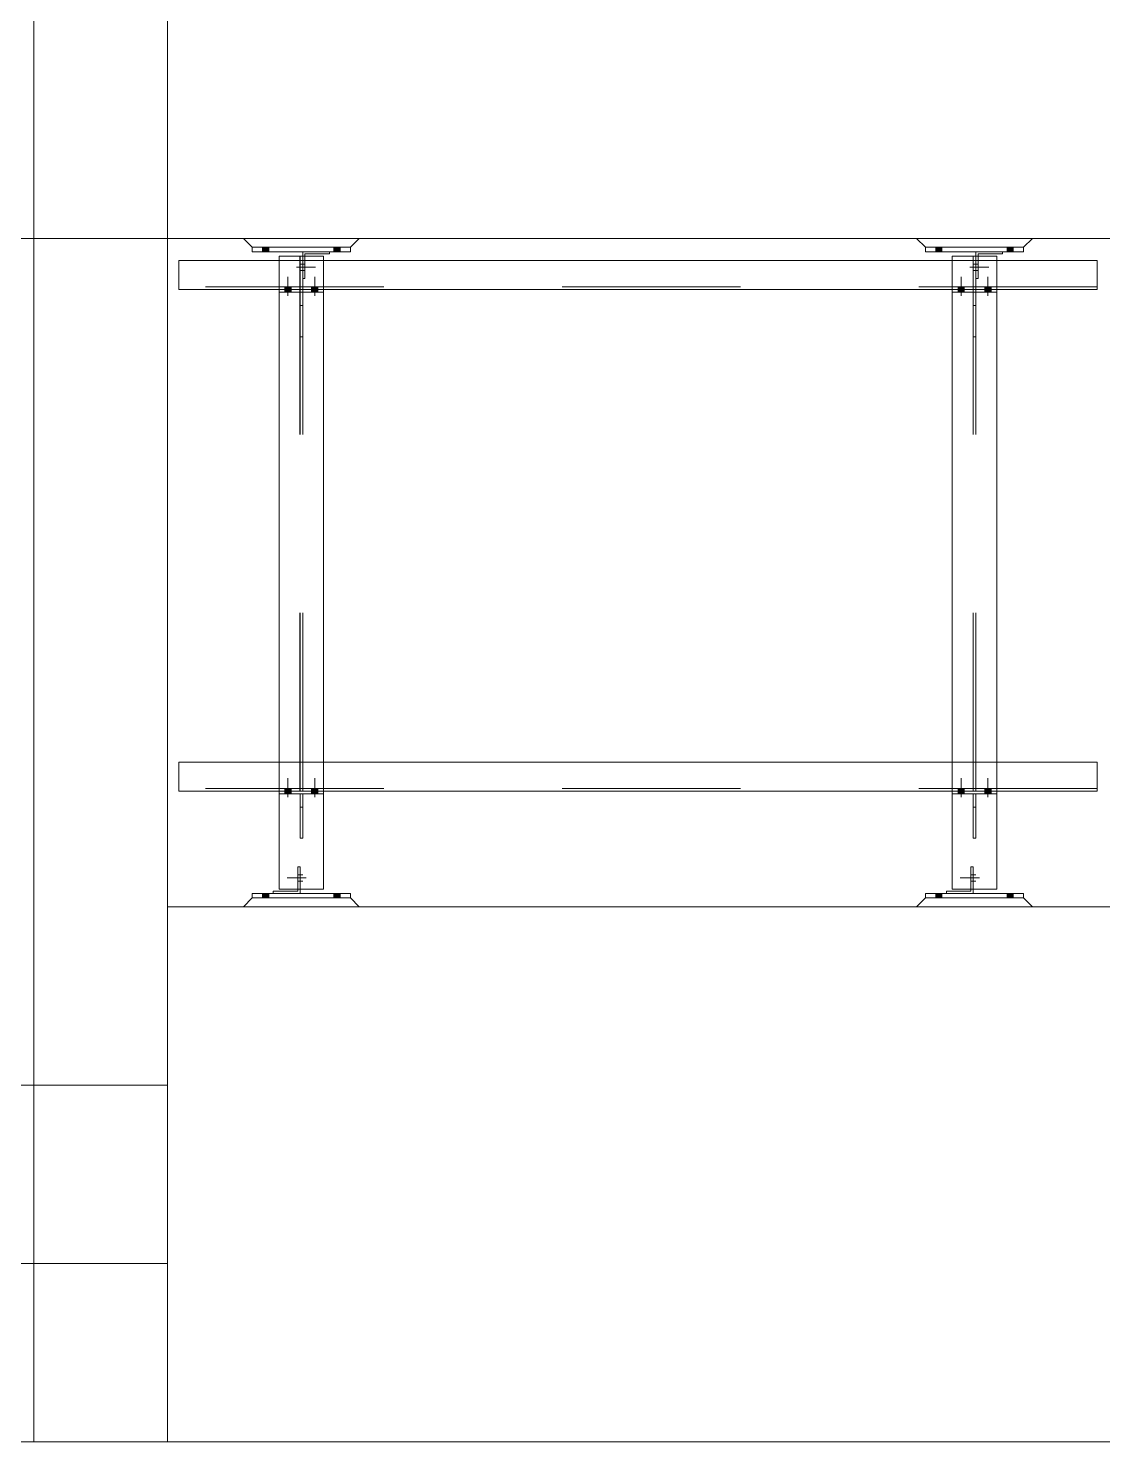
# Model space of a CAD drawing. Header units: millimetres. Extents: x 652937 to 1670132, y 1473552 to 2851037.
# Drawn here: x 663468.636 to 663471.046, y 1524530.22 to 1524533.392 of the extents above; entities that cross this region are included whole.
import ezdxf

# ---------------------------------------------------------------- set-up
doc = ezdxf.new("R2010")
doc.units = ezdxf.units.MM
for name, pattern in [('XKITLINE00', [0]), ('XKITLINE01', [4, 1, -1, 1, -1]), ('XKITLINE02', [4, 2, -2])]:
    doc.linetypes.add(name, pattern=pattern)
for name, color, linetype, lineweight in [('Bolt', 7, 'Continuous', 0), ('Part', 7, 'Continuous', 0), ('S-GRID', 7, 'Continuous', 9)]:
    doc.layers.add(name, color=color, linetype=linetype, lineweight=lineweight)

# ---------------------------------------------------------------- blocks, each defined once
blk = doc.blocks.new('*A18762946')
at = {"layer": 'S-GRID', "color": 7, "linetype": 'XKITLINE01', "lineweight": 0}
blk.add_line((-21.862873, 30.9), (90.947689, 30.9), dxfattribs=at)
blk = doc.blocks.new('*A19222992')
at = {"layer": 'Part', "color": 7, "linetype": 'XKITLINE02', "lineweight": 0}
for p, q in [((39.851927, 36.9), (39.852314, 36.9)), ((39.851927, 30.9), (39.851927, 36.9)), ((39.851927, 36.9), (39.852314, 36.9)), ((39.852314, 30.9), (39.851927, 30.9)), ((39.851927, 30.9), (39.852314, 30.9))]:
    blk.add_line(p, q, dxfattribs=at)
at = {"layer": 'Part', "color": 7, "linetype": 'XKITLINE00', "lineweight": 0}
for p, q in [((39.852314, 36.9), (74.247682, 36.9)), ((39.852314, 36.9), (39.852314, 30.9)), ((74.247682, 30.9), (39.852314, 30.9))]:
    blk.add_line(p, q, dxfattribs=at)
blk = doc.blocks.new('*A19313001')
at = {"layer": 'Part', "color": 7, "linetype": 'XKITLINE02', "lineweight": 0}
for p, q in [((38.351849, 47.4), (38.351849, 44.4)), ((38.352314, 47.4), (38.351849, 47.4)), ((38.351849, 47.4), (38.352314, 47.4)), ((39.851849, 30.9), (39.851849, 47.4)), ((38.351849, 32.9), (38.351849, 30.9)), ((38.352314, 30.9), (38.351849, 30.9)), ((38.351849, 30.9), (38.352314, 30.9))]:
    blk.add_line(p, q, dxfattribs=at)
at = {"layer": 'Part', "color": 7, "linetype": 'XKITLINE00', "lineweight": 0}
for p, q in [((38.352314, 47.4), (39.852314, 47.4)), ((38.352314, 30.9), (38.352314, 47.4)), ((39.852314, 47.4), (39.852314, 30.9)), ((38.351849, 44.4), (38.351849, 32.9)), ((39.852314, 30.9), (38.352314, 30.9))]:
    blk.add_line(p, q, dxfattribs=at)
blk = doc.blocks.new('*A19883058')
at = {"layer": 'Part', "color": 7, "linetype": 'XKITLINE02', "lineweight": 0}
blk.add_line((-6.777703, 30.9), (74.747293, 30.9), dxfattribs=at)
blk = doc.blocks.new('*A19893059')
at = {"layer": 'Part', "color": 7, "linetype": 'XKITLINE00', "lineweight": 0}
blk.add_line((74.247682, 30.9), (-6.027334, 30.9), dxfattribs=at)
blk = doc.blocks.new('*A20363106')
at = {"layer": 'Part', "color": 7, "linetype": 'XKITLINE00', "lineweight": 0}
for p, q in [((39.852314, 32.9), (-6.027334, 32.9)), ((39.852314, 32.9), (39.852314, 30.9)), ((39.852314, 30.9), (-6.027334, 30.9))]:
    blk.add_line(p, q, dxfattribs=at)
at = {"layer": 'Part', "color": 7, "linetype": 'XKITLINE02', "lineweight": 0}
for p, q in [((39.851927, 30.9), (39.851927, 32.9)), ((39.851927, 32.9), (39.852314, 32.9)), ((39.852314, 30.9), (39.851927, 30.9))]:
    blk.add_line(p, q, dxfattribs=at)
blk = doc.blocks.new('*A21393209')
at = {"layer": 'Part', "color": 7, "linetype": 'XKITLINE00', "lineweight": 0}
blk.add_line((74.248136, 44.4), (-6.027551, 44.4), dxfattribs=at)
blk = doc.blocks.new('*A22823352')
at = {"layer": 'Part', "color": 7, "linetype": 'XKITLINE00', "lineweight": 0}
for p, q in [((41.367032, 44.25), (41.367032, 44.2)), ((41.367125, 44.25), (41.367125, 44.2)), ((41.667125, 44.225), (41.667125, 44.25)), ((41.392125, 44.225), (41.392125, 44.2)), ((41.667125, 44.225), (41.392125, 44.225))]:
    blk.add_line(p, q, dxfattribs=at)
at = {"layer": 'Part', "color": 7, "linetype": 'XKITLINE02', "lineweight": 0}
for p, q in [((41.667125, 44.25), (41.367032, 44.25)), ((41.667032, 44.25), (41.667032, 44.225)), ((41.367032, 44.2), (41.367032, 43.95)), ((41.367125, 44.2), (41.367125, 43.95)), ((41.392125, 44.225), (41.392032, 44.225)), ((41.392032, 44.225), (41.392032, 43.95)), ((41.392125, 44.225), (41.392032, 44.225)), ((41.392125, 44.2), (41.392125, 43.95)), ((41.392125, 43.95), (41.367032, 43.95))]:
    blk.add_line(p, q, dxfattribs=at)
blk = doc.blocks.new('*A22833353')
at = {"layer": 'Part', "color": 7, "linetype": 'XKITLINE00', "lineweight": 0}
for p, q in [((40.701962, 44.4), (40.801993, 44.3)), ((40.802164, 44.3), (40.702195, 44.4)), ((42.002195, 44.4), (41.902164, 44.3)), ((41.902164, 44.3), (40.801993, 44.3))]:
    blk.add_line(p, q, dxfattribs=at)
at = {"layer": 'Part', "color": 7, "linetype": 'XKITLINE02', "lineweight": 0}
for p, q in [((40.702195, 44.4), (40.701962, 44.4)), ((40.701962, 44.4), (42.002195, 44.4)), ((41.901993, 44.3), (42.001962, 44.4)), ((41.902164, 44.3), (41.901993, 44.3))]:
    blk.add_line(p, q, dxfattribs=at)
blk = doc.blocks.new('*A22843354')
at = {"layer": 'Bolt', "color": 7, "linetype": 'XKITLINE02', "lineweight": 0}
for p, q in [((41.33709, 44.11), (41.36709, 44.11)), ((41.367109, 44.11), (41.392109, 44.11)), ((41.297479, 44.075), (41.512079, 44.075)), ((41.337068, 44.04), (41.367068, 44.04)), ((41.367049, 44.04), (41.392048, 44.04))]:
    blk.add_line(p, q, dxfattribs=at)
blk = doc.blocks.new('*A22853355')
at = {"layer": 'Bolt'}
for points in [[(40.987, 44.3), (40.987, 44.25), (40.917, 44.25), (40.917, 44.3)], [(41.787, 44.3), (41.787, 44.25), (41.717, 44.25), (41.717, 44.3)]]:
    blk.add_hatch(color=7, dxfattribs=at).paths.add_polyline_path(points, flags=17)
at = {"layer": 'Bolt', "color": 7, "linetype": 'XKITLINE00', "lineweight": 0}
for p, q in [((40.917, 44.3), (40.917, 44.25)), ((40.952, 44.3), (40.952, 44.25)), ((40.987, 44.3), (40.987, 44.25)), ((41.717, 44.3), (41.717, 44.25)), ((41.752, 44.3), (41.752, 44.25)), ((41.787, 44.3), (41.787, 44.25))]:
    blk.add_line(p, q, dxfattribs=at)
blk = doc.blocks.new('*A23323402')
at = {"layer": 'Part', "color": 7, "linetype": 'XKITLINE00', "lineweight": 0}
for p, q in [((39.977135, 38.525), (39.977145, 38.525)), ((39.977291, 38.525), (39.977145, 38.525)), ((39.977145, 38.525), (39.977145, 38.23)), ((50.277301, 38.525), (39.977281, 38.525)), ((39.977291, 38.525), (39.977291, 38.2)), ((50.277291, 38.525), (50.277301, 38.525)), ((50.277301, 38.525), (50.277301, 38.2)), ((39.977135, 38.23), (39.977135, 38.2)), ((39.977145, 38.23), (39.977291, 38.23)), ((39.977145, 38.23), (39.977281, 38.23)), ((39.977291, 38.2), (39.977135, 38.2)), ((39.977135, 38.2), (50.277301, 38.2))]:
    blk.add_line(p, q, dxfattribs=at)
at = {"layer": 'Part', "color": 7, "linetype": 'XKITLINE02', "lineweight": 0}
for p, q in [((39.977135, 38.525), (39.977135, 38.23)), ((39.977145, 38.525), (39.977135, 38.525)), ((39.977281, 38.23), (39.977281, 38.525)), ((50.277146, 38.2), (50.277146, 38.525)), ((50.277146, 38.525), (50.277156, 38.525)), ((50.277156, 38.525), (50.277156, 38.23)), ((50.277291, 38.23), (50.277291, 38.525)), ((50.277291, 38.23), (39.977281, 38.23)), ((50.277156, 38.23), (50.277291, 38.23)), ((50.277301, 38.2), (50.277146, 38.2))]:
    blk.add_line(p, q, dxfattribs=at)
blk = doc.blocks.new('*A23333403')
at = {"layer": 'Part', "color": 7, "linetype": 'XKITLINE00', "lineweight": 0}
for p, q in [((41.902164, 37.05), (40.801993, 37.05)), ((40.801993, 37.05), (40.801993, 37)), ((41.902164, 37), (40.801993, 37)), ((40.802164, 37), (40.802164, 37.05)), ((41.902164, 37.05), (41.902164, 37))]:
    blk.add_line(p, q, dxfattribs=at)
at = {"layer": 'Part', "color": 7, "linetype": 'XKITLINE02', "lineweight": 0}
blk.add_line((41.901993, 37), (41.901993, 37.05), dxfattribs=at)
blk = doc.blocks.new('*A23343404')
at = {"layer": 'Part', "color": 7, "linetype": 'XKITLINE00', "lineweight": 0}
for p, q in [((40.801993, 37), (40.701962, 36.9)), ((40.702195, 36.9), (40.802164, 37)), ((40.802164, 37), (40.801993, 37)), ((40.801993, 37), (41.902164, 37)), ((41.902164, 37), (42.002195, 36.9))]:
    blk.add_line(p, q, dxfattribs=at)
at = {"layer": 'Part', "color": 7, "linetype": 'XKITLINE02', "lineweight": 0}
for p, q in [((41.901993, 37), (42.001962, 36.9)), ((42.002195, 36.9), (40.701962, 36.9)), ((42.001962, 36.9), (42.002195, 36.9))]:
    blk.add_line(p, q, dxfattribs=at)
blk = doc.blocks.new('*A23353405')
at = {"layer": 'Part', "color": 7, "linetype": 'XKITLINE02', "lineweight": 0}
for p, q in [((41.337125, 37.35), (41.312032, 37.35)), ((41.312032, 37.35), (41.312032, 37.1)), ((41.312125, 37.35), (41.312125, 37.1)), ((41.337032, 37.05), (41.337032, 37.35)), ((41.337125, 37.35), (41.337125, 37.1)), ((41.037032, 37.075), (41.037125, 37.075)), ((41.037125, 37.075), (41.037032, 37.075)), ((41.337125, 37.05), (41.037032, 37.05))]:
    blk.add_line(p, q, dxfattribs=at)
at = {"layer": 'Part', "color": 7, "linetype": 'XKITLINE00', "lineweight": 0}
for p, q in [((41.037032, 37.075), (41.037032, 37.05)), ((41.312125, 37.075), (41.037125, 37.075)), ((41.037125, 37.075), (41.037125, 37.05)), ((41.312032, 37.1), (41.312032, 37.075)), ((41.312125, 37.1), (41.312125, 37.075)), ((41.337125, 37.1), (41.337125, 37.05))]:
    blk.add_line(p, q, dxfattribs=at)
blk = doc.blocks.new('*A23363406')
at = {"layer": 'Bolt', "color": 7, "linetype": 'XKITLINE02', "lineweight": 0}
for p, q in [((41.406679, 37.225), (41.192079, 37.225)), ((41.337049, 37.26), (41.312049, 37.26)), ((41.337109, 37.19), (41.312109, 37.19)), ((41.367068, 37.26), (41.337068, 37.26)), ((41.36709, 37.19), (41.33709, 37.19))]:
    blk.add_line(p, q, dxfattribs=at)
blk = doc.blocks.new('*A23373407')
at = {"layer": 'Bolt'}
for points in [[(40.987, 37.05), (40.987, 37), (40.917, 37), (40.917, 37.05)], [(41.787, 37.05), (41.787, 37), (41.717, 37), (41.717, 37.05)]]:
    blk.add_hatch(color=7, dxfattribs=at).paths.add_polyline_path(points, flags=17)
at = {"layer": 'Bolt', "color": 7, "linetype": 'XKITLINE00', "lineweight": 0}
for p, q in [((40.917, 37), (40.917, 37.05)), ((40.952, 37), (40.952, 37.05)), ((40.987, 37), (40.987, 37.05)), ((41.717, 37), (41.717, 37.05)), ((41.752, 37), (41.752, 37.05)), ((41.787, 37), (41.787, 37.05))]:
    blk.add_line(p, q, dxfattribs=at)
blk = doc.blocks.new('*A23383408')
at = {"layer": 'Bolt'}
for points in [[(41.167, 38.2), (41.167, 38.23), (41.237, 38.23), (41.237, 38.2)], [(41.467, 38.2), (41.467, 38.23), (41.537, 38.23), (41.537, 38.2)], [(41.167, 38.17), (41.167, 38.2), (41.237, 38.2), (41.237, 38.17)], [(41.467, 38.17), (41.467, 38.2), (41.537, 38.2), (41.537, 38.17)]]:
    blk.add_hatch(color=7, dxfattribs=at).paths.add_polyline_path(points, flags=17)
at = {"layer": 'Bolt', "color": 7, "linetype": 'XKITLINE00', "lineweight": 0}
for p, q in [((41.167, 38.2), (41.167, 38.23)), ((41.202, 38.13), (41.202, 38.345)), ((41.237, 38.2), (41.237, 38.23)), ((41.467, 38.2), (41.467, 38.23)), ((41.502, 38.13), (41.502, 38.345)), ((41.537, 38.2), (41.537, 38.23)), ((41.167, 38.17), (41.167, 38.2)), ((41.237, 38.17), (41.237, 38.2)), ((41.467, 38.17), (41.467, 38.2)), ((41.537, 38.17), (41.537, 38.2))]:
    blk.add_line(p, q, dxfattribs=at)
blk = doc.blocks.new('*A23393409')
at = {"layer": 'Part', "color": 7, "linetype": 'XKITLINE00', "lineweight": 0}
for p, q in [((41.102164, 38.2), (41.102164, 38.17)), ((41.102164, 38.17), (41.10235, 38.17)), ((41.60235, 38.17), (41.102164, 38.17)), ((41.10235, 38.2), (41.10235, 38.17)), ((41.60235, 38.17), (41.60235, 38.2))]:
    blk.add_line(p, q, dxfattribs=at)
at = {"layer": 'Part', "color": 7, "linetype": 'XKITLINE02', "lineweight": 0}
for p, q in [((41.60235, 38.2), (41.102164, 38.2)), ((41.602164, 38.2), (41.60235, 38.2)), ((41.602164, 38.2), (41.602164, 38.17)), ((41.602164, 38.17), (41.60235, 38.17))]:
    blk.add_line(p, q, dxfattribs=at)
blk = doc.blocks.new('*A23403410')
at = {"layer": 'Part', "color": 7, "linetype": 'XKITLINE00', "lineweight": 0}
for p, q in [((41.337164, 38.17), (41.337164, 37.67)), ((41.33735, 38.02), (41.33735, 38.17)), ((41.36735, 38.17), (41.33735, 38.17)), ((41.36735, 38.02), (41.36735, 38.17)), ((41.337211, 37.67), (41.33735, 38.02)), ((41.33735, 38.02), (41.36735, 38.02)), ((41.36735, 38.02), (41.367211, 37.67)), ((41.337164, 37.67), (41.337211, 37.67)), ((41.367211, 37.67), (41.337211, 37.67))]:
    blk.add_line(p, q, dxfattribs=at)
at = {"layer": 'Part', "color": 7, "linetype": 'XKITLINE02', "lineweight": 0}
for p, q in [((41.33735, 38.17), (41.337164, 38.17)), ((41.33735, 38.17), (41.337164, 38.17)), ((41.367164, 37.67), (41.367164, 38.17)), ((41.337211, 37.67), (41.337164, 37.67))]:
    blk.add_line(p, q, dxfattribs=at)
blk = doc.blocks.new('*A23583428')
at = {"layer": 'Part', "color": 7, "linetype": 'XKITLINE00', "lineweight": 0}
for p, q in [((39.977135, 44.15), (39.977145, 44.15)), ((39.977291, 44.15), (39.977145, 44.15)), ((39.977145, 44.15), (39.977145, 43.855)), ((50.277301, 44.15), (39.977281, 44.15)), ((39.977291, 44.15), (39.977291, 43.825)), ((50.277291, 44.15), (50.277301, 44.15)), ((50.277301, 44.15), (50.277301, 43.825)), ((39.977135, 43.855), (39.977135, 43.825)), ((39.977291, 43.825), (39.977135, 43.825)), ((39.977135, 43.825), (50.277301, 43.825)), ((39.977145, 43.855), (39.977291, 43.855)), ((39.977145, 43.855), (39.977281, 43.855))]:
    blk.add_line(p, q, dxfattribs=at)
at = {"layer": 'Part', "color": 7, "linetype": 'XKITLINE02', "lineweight": 0}
for p, q in [((39.977135, 44.15), (39.977135, 43.855)), ((39.977145, 44.15), (39.977135, 44.15)), ((39.977281, 43.855), (39.977281, 44.15)), ((50.277146, 43.825), (50.277146, 44.15)), ((50.277146, 44.15), (50.277156, 44.15)), ((50.277156, 44.15), (50.277156, 43.855)), ((50.277291, 43.855), (50.277291, 44.15)), ((50.277291, 43.855), (39.977281, 43.855)), ((50.277301, 43.825), (50.277146, 43.825)), ((50.277156, 43.855), (50.277291, 43.855))]:
    blk.add_line(p, q, dxfattribs=at)
blk = doc.blocks.new('*A23593429')
at = {"layer": 'Part', "color": 7, "linetype": 'XKITLINE00', "lineweight": 0}
for p, q in [((48.652088, 44.2), (48.652076, 44.2)), ((48.652231, 44.2), (48.652088, 44.2)), ((48.652088, 44.2), (48.652088, 44.15)), ((48.652231, 44.2), (48.652218, 44.2)), ((48.652231, 44.2), (49.152231, 44.2)), ((48.652231, 44.2), (48.652231, 44.15)), ((49.152231, 44.2), (49.152218, 44.2)), ((49.152231, 44.2), (49.152231, 44.15)), ((48.652088, 43.825), (48.652088, 38.525)), ((48.652231, 43.825), (48.652231, 38.525)), ((49.152231, 43.795), (49.152231, 38.525)), ((48.652088, 38.2), (48.652088, 37.1)), ((48.652231, 38.2), (48.652231, 37.1)), ((49.152231, 38.17), (49.152231, 37.1)), ((48.652076, 37.1), (48.652088, 37.1)), ((48.652088, 37.1), (48.652231, 37.1)), ((48.652218, 37.1), (48.652231, 37.1)), ((49.152231, 37.1), (48.652231, 37.1)), ((49.152231, 37.1), (49.152218, 37.1))]:
    blk.add_line(p, q, dxfattribs=at)
at = {"layer": 'Part', "color": 7, "linetype": 'XKITLINE02', "lineweight": 0}
for p, q in [((48.652076, 44.2), (48.652076, 37.1)), ((48.652076, 44.2), (48.652231, 44.2)), ((48.652088, 44.15), (48.652088, 43.825)), ((48.652218, 44.2), (48.652218, 37.1)), ((48.652231, 44.15), (48.652231, 43.825)), ((48.887088, 44.2), (48.887088, 37.1)), ((48.887218, 44.2), (48.887218, 37.1)), ((48.917088, 44.2), (48.917088, 37.1)), ((48.917218, 44.2), (48.917218, 37.1)), ((49.152076, 44.2), (49.152076, 37.1)), ((49.152088, 44.2), (49.152088, 37.1)), ((49.152218, 44.2), (49.152218, 37.1)), ((49.152231, 44.15), (49.152231, 43.795)), ((48.652088, 38.525), (48.652088, 38.2)), ((48.652231, 38.525), (48.652231, 38.2)), ((49.152231, 38.525), (49.152231, 38.17)), ((48.652231, 37.1), (48.652076, 37.1))]:
    blk.add_line(p, q, dxfattribs=at)
blk = doc.blocks.new('*A23623432')
at = {"layer": 'Part', "color": 7, "linetype": 'XKITLINE00', "lineweight": 0}
for p, q in [((48.887238, 43.795), (48.887238, 43.295)), ((48.887424, 43.645), (48.887424, 43.795)), ((48.917424, 43.795), (48.887424, 43.795)), ((48.917424, 43.645), (48.917424, 43.795)), ((48.887285, 43.295), (48.887424, 43.645)), ((48.887424, 43.645), (48.917424, 43.645)), ((48.917424, 43.645), (48.917285, 43.295)), ((48.887238, 43.295), (48.887285, 43.295)), ((48.917285, 43.295), (48.887285, 43.295))]:
    blk.add_line(p, q, dxfattribs=at)
at = {"layer": 'Part', "color": 7, "linetype": 'XKITLINE02', "lineweight": 0}
for p, q in [((48.887424, 43.795), (48.887238, 43.795)), ((48.887424, 43.795), (48.887238, 43.795)), ((48.917238, 43.295), (48.917238, 43.795)), ((48.887285, 43.295), (48.887238, 43.295))]:
    blk.add_line(p, q, dxfattribs=at)
blk = doc.blocks.new('*A23633433')
at = {"layer": 'Part', "color": 7, "linetype": 'XKITLINE00', "lineweight": 0}
for p, q in [((48.652238, 43.825), (48.652238, 43.795)), ((48.652238, 43.795), (48.652424, 43.795)), ((49.152424, 43.795), (48.652238, 43.795)), ((48.652424, 43.825), (48.652424, 43.795)), ((49.152424, 43.795), (49.152424, 43.825))]:
    blk.add_line(p, q, dxfattribs=at)
at = {"layer": 'Part', "color": 7, "linetype": 'XKITLINE02', "lineweight": 0}
for p, q in [((49.152424, 43.825), (48.652238, 43.825)), ((49.152238, 43.825), (49.152424, 43.825)), ((49.152238, 43.825), (49.152238, 43.795)), ((49.152238, 43.795), (49.152424, 43.795))]:
    blk.add_line(p, q, dxfattribs=at)
blk = doc.blocks.new('*A23643434')
at = {"layer": 'Bolt'}
for points in [[(48.717, 43.825), (48.717, 43.855), (48.787, 43.855), (48.787, 43.825)], [(48.717, 43.795), (48.717, 43.825), (48.787, 43.825), (48.787, 43.795)], [(49.017, 43.825), (49.017, 43.855), (49.087, 43.855), (49.087, 43.825)], [(49.017, 43.795), (49.017, 43.825), (49.087, 43.825), (49.087, 43.795)]]:
    blk.add_hatch(color=7, dxfattribs=at).paths.add_polyline_path(points, flags=17)
at = {"layer": 'Bolt', "color": 7, "linetype": 'XKITLINE00', "lineweight": 0}
for p, q in [((48.752, 43.755), (48.752, 43.97)), ((49.052, 43.755), (49.052, 43.97)), ((48.717, 43.825), (48.717, 43.855)), ((48.717, 43.795), (48.717, 43.825)), ((48.787, 43.825), (48.787, 43.855)), ((48.787, 43.795), (48.787, 43.825)), ((49.017, 43.825), (49.017, 43.855)), ((49.017, 43.795), (49.017, 43.825)), ((49.087, 43.825), (49.087, 43.855)), ((49.087, 43.795), (49.087, 43.825))]:
    blk.add_line(p, q, dxfattribs=at)
blk = doc.blocks.new('*A23683438')
at = {"layer": 'Part', "color": 7, "linetype": 'XKITLINE00', "lineweight": 0}
for p, q in [((48.352068, 44.25), (48.352068, 44.3)), ((49.452238, 44.3), (48.352068, 44.3)), ((49.452238, 44.25), (48.352068, 44.25)), ((48.352238, 44.25), (48.352238, 44.3)), ((49.452238, 44.25), (49.452238, 44.3))]:
    blk.add_line(p, q, dxfattribs=at)
at = {"layer": 'Part', "color": 7, "linetype": 'XKITLINE02', "lineweight": 0}
blk.add_line((49.452068, 44.25), (49.452068, 44.3), dxfattribs=at)
blk = doc.blocks.new('*A23693439')
at = {"layer": 'Part', "color": 7, "linetype": 'XKITLINE00', "lineweight": 0}
for p, q in [((48.917107, 44.25), (48.917107, 44.2)), ((48.9172, 44.25), (48.9172, 44.2)), ((49.2172, 44.225), (49.2172, 44.25)), ((48.9422, 44.225), (48.9422, 44.2)), ((49.2172, 44.225), (48.9422, 44.225))]:
    blk.add_line(p, q, dxfattribs=at)
at = {"layer": 'Part', "color": 7, "linetype": 'XKITLINE02', "lineweight": 0}
for p, q in [((49.2172, 44.25), (48.917107, 44.25)), ((49.217107, 44.25), (49.217107, 44.225)), ((48.917107, 44.2), (48.917107, 43.95)), ((48.9172, 44.2), (48.9172, 43.95)), ((48.9422, 44.225), (48.942107, 44.225)), ((48.942107, 44.225), (48.942107, 43.95)), ((48.9422, 44.225), (48.942107, 44.225)), ((48.9422, 44.2), (48.9422, 43.95)), ((48.9422, 43.95), (48.917107, 43.95))]:
    blk.add_line(p, q, dxfattribs=at)
blk = doc.blocks.new('*A23703440')
at = {"layer": 'Part', "color": 7, "linetype": 'XKITLINE00', "lineweight": 0}
for p, q in [((48.252037, 44.4), (48.352068, 44.3)), ((48.352238, 44.3), (48.252269, 44.4)), ((49.552269, 44.4), (49.452238, 44.3)), ((49.452238, 44.3), (48.352068, 44.3))]:
    blk.add_line(p, q, dxfattribs=at)
at = {"layer": 'Part', "color": 7, "linetype": 'XKITLINE02', "lineweight": 0}
for p, q in [((48.252269, 44.4), (48.252037, 44.4)), ((48.252037, 44.4), (49.552269, 44.4)), ((49.452068, 44.3), (49.552037, 44.4)), ((49.452238, 44.3), (49.452068, 44.3))]:
    blk.add_line(p, q, dxfattribs=at)
blk = doc.blocks.new('*A23713441')
at = {"layer": 'Bolt', "color": 7, "linetype": 'XKITLINE02', "lineweight": 0}
for p, q in [((48.887164, 44.11), (48.917164, 44.11)), ((48.917183, 44.11), (48.942183, 44.11)), ((48.847553, 44.075), (49.062153, 44.075)), ((48.887142, 44.04), (48.917142, 44.04)), ((48.917123, 44.04), (48.942123, 44.04))]:
    blk.add_line(p, q, dxfattribs=at)
blk = doc.blocks.new('*A23723442')
at = {"layer": 'Bolt'}
for points in [[(48.537, 44.3), (48.537, 44.25), (48.467, 44.25), (48.467, 44.3)], [(49.337, 44.3), (49.337, 44.25), (49.267, 44.25), (49.267, 44.3)]]:
    blk.add_hatch(color=7, dxfattribs=at).paths.add_polyline_path(points, flags=17)
at = {"layer": 'Bolt', "color": 7, "linetype": 'XKITLINE00', "lineweight": 0}
for p, q in [((48.467, 44.3), (48.467, 44.25)), ((48.502, 44.3), (48.502, 44.25)), ((48.537, 44.3), (48.537, 44.25)), ((49.267, 44.3), (49.267, 44.25)), ((49.302, 44.3), (49.302, 44.25)), ((49.337, 44.3), (49.337, 44.25))]:
    blk.add_line(p, q, dxfattribs=at)
blk = doc.blocks.new('*A23733443')
at = {"layer": 'Part', "color": 7, "linetype": 'XKITLINE00', "lineweight": 0}
for p, q in [((41.102014, 44.2), (41.102001, 44.2)), ((41.102156, 44.2), (41.102014, 44.2)), ((41.102014, 44.2), (41.102014, 44.15)), ((41.102156, 44.2), (41.102144, 44.2)), ((41.102156, 44.2), (41.602156, 44.2)), ((41.102156, 44.2), (41.102156, 44.15)), ((41.602156, 44.2), (41.602144, 44.2)), ((41.602156, 44.2), (41.602156, 44.15)), ((41.102014, 43.825), (41.102014, 38.525)), ((41.102156, 43.825), (41.102156, 38.525)), ((41.602156, 43.795), (41.602156, 38.525)), ((41.102014, 38.2), (41.102014, 37.1)), ((41.102156, 38.2), (41.102156, 37.1)), ((41.602156, 38.17), (41.602156, 37.1)), ((41.102001, 37.1), (41.102014, 37.1)), ((41.102014, 37.1), (41.102156, 37.1)), ((41.102144, 37.1), (41.102156, 37.1)), ((41.602156, 37.1), (41.102156, 37.1)), ((41.602156, 37.1), (41.602144, 37.1))]:
    blk.add_line(p, q, dxfattribs=at)
at = {"layer": 'Part', "color": 7, "linetype": 'XKITLINE02', "lineweight": 0}
for p, q in [((41.102001, 44.2), (41.102001, 37.1)), ((41.102001, 44.2), (41.102156, 44.2)), ((41.102014, 44.15), (41.102014, 43.825)), ((41.102144, 44.2), (41.102144, 37.1)), ((41.102156, 44.15), (41.102156, 43.825)), ((41.337014, 44.2), (41.337014, 37.1)), ((41.337144, 44.2), (41.337144, 37.1)), ((41.367014, 44.2), (41.367014, 37.1)), ((41.367144, 44.2), (41.367144, 37.1)), ((41.602001, 44.2), (41.602001, 37.1)), ((41.602014, 44.2), (41.602014, 37.1)), ((41.602144, 44.2), (41.602144, 37.1)), ((41.602156, 44.15), (41.602156, 43.795)), ((41.102014, 38.525), (41.102014, 38.2)), ((41.102156, 38.525), (41.102156, 38.2)), ((41.602156, 38.525), (41.602156, 38.17)), ((41.102156, 37.1), (41.102001, 37.1))]:
    blk.add_line(p, q, dxfattribs=at)
blk = doc.blocks.new('*A23793449')
at = {"layer": 'Part', "color": 7, "linetype": 'XKITLINE00', "lineweight": 0}
for p, q in [((41.102164, 43.825), (41.102164, 43.795)), ((41.102164, 43.795), (41.10235, 43.795)), ((41.60235, 43.795), (41.102164, 43.795)), ((41.10235, 43.825), (41.10235, 43.795)), ((41.60235, 43.795), (41.60235, 43.825))]:
    blk.add_line(p, q, dxfattribs=at)
at = {"layer": 'Part', "color": 7, "linetype": 'XKITLINE02', "lineweight": 0}
for p, q in [((41.60235, 43.825), (41.102164, 43.825)), ((41.602164, 43.825), (41.60235, 43.825)), ((41.602164, 43.825), (41.602164, 43.795)), ((41.602164, 43.795), (41.60235, 43.795))]:
    blk.add_line(p, q, dxfattribs=at)
blk = doc.blocks.new('*A23803450')
at = {"layer": 'Part', "color": 7, "linetype": 'XKITLINE00', "lineweight": 0}
for p, q in [((41.337164, 43.795), (41.337164, 43.295)), ((41.33735, 43.645), (41.33735, 43.795)), ((41.36735, 43.795), (41.33735, 43.795)), ((41.36735, 43.645), (41.36735, 43.795)), ((41.337211, 43.295), (41.33735, 43.645)), ((41.33735, 43.645), (41.36735, 43.645)), ((41.36735, 43.645), (41.367211, 43.295)), ((41.337164, 43.295), (41.337211, 43.295)), ((41.367211, 43.295), (41.337211, 43.295))]:
    blk.add_line(p, q, dxfattribs=at)
at = {"layer": 'Part', "color": 7, "linetype": 'XKITLINE02', "lineweight": 0}
for p, q in [((41.33735, 43.795), (41.337164, 43.795)), ((41.33735, 43.795), (41.337164, 43.795)), ((41.367164, 43.295), (41.367164, 43.795)), ((41.337211, 43.295), (41.337164, 43.295))]:
    blk.add_line(p, q, dxfattribs=at)
blk = doc.blocks.new('*A23813451')
at = {"layer": 'Bolt'}
for points in [[(41.167, 43.825), (41.167, 43.855), (41.237, 43.855), (41.237, 43.825)], [(41.167, 43.795), (41.167, 43.825), (41.237, 43.825), (41.237, 43.795)], [(41.467, 43.825), (41.467, 43.855), (41.537, 43.855), (41.537, 43.825)], [(41.467, 43.795), (41.467, 43.825), (41.537, 43.825), (41.537, 43.795)]]:
    blk.add_hatch(color=7, dxfattribs=at).paths.add_polyline_path(points, flags=17)
at = {"layer": 'Bolt', "color": 7, "linetype": 'XKITLINE00', "lineweight": 0}
for p, q in [((41.202, 43.755), (41.202, 43.97)), ((41.502, 43.755), (41.502, 43.97)), ((41.167, 43.825), (41.167, 43.855)), ((41.167, 43.795), (41.167, 43.825)), ((41.237, 43.825), (41.237, 43.855)), ((41.237, 43.795), (41.237, 43.825)), ((41.467, 43.825), (41.467, 43.855)), ((41.467, 43.795), (41.467, 43.825)), ((41.537, 43.825), (41.537, 43.855)), ((41.537, 43.795), (41.537, 43.825))]:
    blk.add_line(p, q, dxfattribs=at)
blk = doc.blocks.new('*A23823452')
at = {"layer": 'Part', "color": 7, "linetype": 'XKITLINE00', "lineweight": 0}
for p, q in [((40.801993, 44.25), (40.801993, 44.3)), ((41.902164, 44.3), (40.801993, 44.3)), ((41.902164, 44.25), (40.801993, 44.25)), ((40.802164, 44.25), (40.802164, 44.3)), ((41.902164, 44.25), (41.902164, 44.3))]:
    blk.add_line(p, q, dxfattribs=at)
at = {"layer": 'Part', "color": 7, "linetype": 'XKITLINE02', "lineweight": 0}
blk.add_line((41.901993, 44.25), (41.901993, 44.3), dxfattribs=at)
blk = doc.blocks.new('*A23913461')
at = {"layer": 'Part', "color": 7, "linetype": 'XKITLINE00', "lineweight": 0}
for p, q in [((49.452238, 37.05), (48.352068, 37.05)), ((48.352068, 37.05), (48.352068, 37)), ((49.452238, 37), (48.352068, 37)), ((48.352238, 37), (48.352238, 37.05)), ((49.452238, 37.05), (49.452238, 37))]:
    blk.add_line(p, q, dxfattribs=at)
at = {"layer": 'Part', "color": 7, "linetype": 'XKITLINE02', "lineweight": 0}
blk.add_line((49.452068, 37), (49.452068, 37.05), dxfattribs=at)
blk = doc.blocks.new('*A23923462')
at = {"layer": 'Part', "color": 7, "linetype": 'XKITLINE00', "lineweight": 0}
for p, q in [((48.352068, 37), (48.252037, 36.9)), ((48.252269, 36.9), (48.352238, 37)), ((48.352238, 37), (48.352068, 37)), ((48.352068, 37), (49.452238, 37)), ((49.452238, 37), (49.552269, 36.9))]:
    blk.add_line(p, q, dxfattribs=at)
at = {"layer": 'Part', "color": 7, "linetype": 'XKITLINE02', "lineweight": 0}
for p, q in [((49.452068, 37), (49.552037, 36.9)), ((49.552269, 36.9), (48.252037, 36.9)), ((49.552037, 36.9), (49.552269, 36.9))]:
    blk.add_line(p, q, dxfattribs=at)
blk = doc.blocks.new('*A23933463')
at = {"layer": 'Part', "color": 7, "linetype": 'XKITLINE02', "lineweight": 0}
for p, q in [((48.8872, 37.35), (48.862107, 37.35)), ((48.862107, 37.35), (48.862107, 37.1)), ((48.8622, 37.35), (48.8622, 37.1)), ((48.887107, 37.05), (48.887107, 37.35)), ((48.8872, 37.35), (48.8872, 37.1)), ((48.587107, 37.075), (48.5872, 37.075)), ((48.5872, 37.075), (48.587107, 37.075)), ((48.8872, 37.05), (48.587107, 37.05))]:
    blk.add_line(p, q, dxfattribs=at)
at = {"layer": 'Part', "color": 7, "linetype": 'XKITLINE00', "lineweight": 0}
for p, q in [((48.587107, 37.075), (48.587107, 37.05)), ((48.8622, 37.075), (48.5872, 37.075)), ((48.5872, 37.075), (48.5872, 37.05)), ((48.862107, 37.1), (48.862107, 37.075)), ((48.8622, 37.1), (48.8622, 37.075)), ((48.8872, 37.1), (48.8872, 37.05))]:
    blk.add_line(p, q, dxfattribs=at)
blk = doc.blocks.new('*A23943464')
at = {"layer": 'Bolt', "color": 7, "linetype": 'XKITLINE02', "lineweight": 0}
for p, q in [((48.956753, 37.225), (48.742153, 37.225)), ((48.887123, 37.26), (48.862123, 37.26)), ((48.887183, 37.19), (48.862183, 37.19)), ((48.917142, 37.26), (48.887142, 37.26)), ((48.917164, 37.19), (48.887164, 37.19))]:
    blk.add_line(p, q, dxfattribs=at)
blk = doc.blocks.new('*A23953465')
at = {"layer": 'Bolt'}
for points in [[(48.537, 37.05), (48.537, 37), (48.467, 37), (48.467, 37.05)], [(49.337, 37.05), (49.337, 37), (49.267, 37), (49.267, 37.05)]]:
    blk.add_hatch(color=7, dxfattribs=at).paths.add_polyline_path(points, flags=17)
at = {"layer": 'Bolt', "color": 7, "linetype": 'XKITLINE00', "lineweight": 0}
for p, q in [((48.467, 37), (48.467, 37.05)), ((48.502, 37), (48.502, 37.05)), ((48.537, 37), (48.537, 37.05)), ((49.267, 37), (49.267, 37.05)), ((49.302, 37), (49.302, 37.05)), ((49.337, 37), (49.337, 37.05))]:
    blk.add_line(p, q, dxfattribs=at)
blk = doc.blocks.new('*A23963466')
at = {"layer": 'Bolt'}
for points in [[(48.717, 38.2), (48.717, 38.23), (48.787, 38.23), (48.787, 38.2)], [(49.017, 38.2), (49.017, 38.23), (49.087, 38.23), (49.087, 38.2)], [(48.717, 38.17), (48.717, 38.2), (48.787, 38.2), (48.787, 38.17)], [(49.017, 38.17), (49.017, 38.2), (49.087, 38.2), (49.087, 38.17)]]:
    blk.add_hatch(color=7, dxfattribs=at).paths.add_polyline_path(points, flags=17)
at = {"layer": 'Bolt', "color": 7, "linetype": 'XKITLINE00', "lineweight": 0}
for p, q in [((48.717, 38.2), (48.717, 38.23)), ((48.752, 38.13), (48.752, 38.345)), ((48.787, 38.2), (48.787, 38.23)), ((49.017, 38.2), (49.017, 38.23)), ((49.052, 38.13), (49.052, 38.345)), ((49.087, 38.2), (49.087, 38.23)), ((48.717, 38.17), (48.717, 38.2)), ((48.787, 38.17), (48.787, 38.2)), ((49.017, 38.17), (49.017, 38.2)), ((49.087, 38.17), (49.087, 38.2))]:
    blk.add_line(p, q, dxfattribs=at)
blk = doc.blocks.new('*A23973467')
at = {"layer": 'Part', "color": 7, "linetype": 'XKITLINE00', "lineweight": 0}
for p, q in [((48.652238, 38.2), (48.652238, 38.17)), ((48.652238, 38.17), (48.652424, 38.17)), ((49.152424, 38.17), (48.652238, 38.17)), ((48.652424, 38.2), (48.652424, 38.17)), ((49.152424, 38.17), (49.152424, 38.2))]:
    blk.add_line(p, q, dxfattribs=at)
at = {"layer": 'Part', "color": 7, "linetype": 'XKITLINE02', "lineweight": 0}
for p, q in [((49.152424, 38.2), (48.652238, 38.2)), ((49.152238, 38.2), (49.152424, 38.2)), ((49.152238, 38.2), (49.152238, 38.17)), ((49.152238, 38.17), (49.152424, 38.17))]:
    blk.add_line(p, q, dxfattribs=at)
blk = doc.blocks.new('*A23983468')
at = {"layer": 'Part', "color": 7, "linetype": 'XKITLINE00', "lineweight": 0}
for p, q in [((48.887238, 38.17), (48.887238, 37.67)), ((48.887424, 38.02), (48.887424, 38.17)), ((48.917424, 38.17), (48.887424, 38.17)), ((48.917424, 38.02), (48.917424, 38.17)), ((48.887285, 37.67), (48.887424, 38.02)), ((48.887424, 38.02), (48.917424, 38.02)), ((48.917424, 38.02), (48.917285, 37.67)), ((48.887238, 37.67), (48.887285, 37.67)), ((48.917285, 37.67), (48.887285, 37.67))]:
    blk.add_line(p, q, dxfattribs=at)
at = {"layer": 'Part', "color": 7, "linetype": 'XKITLINE02', "lineweight": 0}
for p, q in [((48.887424, 38.17), (48.887238, 38.17)), ((48.887424, 38.17), (48.887238, 38.17)), ((48.917238, 37.67), (48.917238, 38.17)), ((48.887285, 37.67), (48.887238, 37.67))]:
    blk.add_line(p, q, dxfattribs=at)

msp = doc.modelspace()

# ---------------------------------------------------------------- block references
at = {"color": 7, "lineweight": 0, "xscale": 0.2, "yscale": 0.2, "zscale": 0.2}
for name, p in [('*A21393209', (663460.9784, 1524524.0403)), ('*A19313001', (663460.9784, 1524524.0403)), ('*A22833353', (663460.9784, 1524524.0403)), ('*A23823452', (663460.9784, 1524524.0403)), ('*A22853355', (663460.9784, 1524524.0403)), ('*A23703440', (663460.9784, 1524524.0403)), ('*A23683438', (663460.9784, 1524524.0403)), ('*A23723442', (663460.9784, 1524524.0403)), ('*A23583428', (663460.9784, 1524524.0403)), ('*A23733443', (663460.9784, 1524524.0403)), ('*A22823352', (663460.9784, 1524524.0403)), ('*A23593429', (663460.9784, 1524524.0403)), ('*A23693439', (663460.9784, 1524524.0403)), ('*A23813451', (663460.9784, 1524524.0403)), ('*A22843354', (663460.9784, 1524524.0403)), ('*A23643434', (663460.9784, 1524524.0403)), ('*A23713441', (663460.9784, 1524524.0403)), ('*A23793449', (663460.9784, 1524524.0403)), ('*A23633433', (663460.9784, 1524524.0403)), ('*A23803450', (663460.9784, 1524524.0403)), ('*A23623432', (663460.9784, 1524524.0403)), ('*A23323402', (663460.9784, 1524524.0403)), ('*A23383408', (663460.9784, 1524524.0403)), ('*A23963466', (663460.9784, 1524524.0403)), ('*A23393409', (663460.9784, 1524524.0403)), ('*A23403410', (663460.9784, 1524524.0403)), ('*A23973467', (663460.9784, 1524524.0403)), ('*A23983468', (663460.9784, 1524524.0403)), ('*A23353405', (663460.9784, 1524524.0403)), ('*A23933463', (663460.9784, 1524524.0403)), ('*A23363406', (663460.9784, 1524524.0403)), ('*A23943464', (663460.9784, 1524524.0403)), ('*A23343404', (663460.9784, 1524524.0403)), ('*A23333403', (663460.9784, 1524524.0403)), ('*A23373407', (663460.9784, 1524524.0403)), ('*A23923462', (663460.9784, 1524524.0403)), ('*A23913461', (663460.9784, 1524524.0403)), ('*A23953465', (663460.9784, 1524524.0403)), ('*A19222992', (663460.9784, 1524524.0403)), ('*A20363106', (663460.9784, 1524524.4403)), ('*A18762946', (663460.9784, 1524524.0403)), ('*A19883058', (663460.9784, 1524524.0403)), ('*A19893059', (663460.9784, 1524524.0403))]:
    msp.add_blockref(name, p, dxfattribs=at)

doc.saveas('drawing.dxf')
